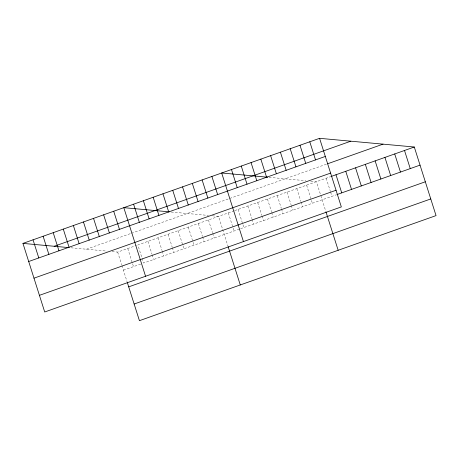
<?xml version="1.0" encoding="UTF-8"?>
<svg xmlns="http://www.w3.org/2000/svg" width="459" height="459" viewBox="0 0 459 459"><rect width="100%" height="100%" fill="white"/><g stroke="black" fill="none" stroke-linecap="round" stroke-linejoin="round"><path stroke-width="0.34" stroke-dasharray="2.29 1.72" d="M86.412 249.22L130.786 233.499M131.458 233.264L326.911 164.024M112.042 251.572L117.67 252.089L136.495 245.422M234.182 210.813L137.843 244.94L143.587 263.059L239.931 228.932M234.836 210.583L330.761 176.6M123.419 270.208L142.244 263.535M240.585 228.702L336.51 194.719M269.049 177.34L305.78 180.714M310.783 181.173L316.406 181.689L320.663 195.109M171.161 212.018L208.518 215.443M212.27 215.787L218.524 216.361L227.928 246.013M70.956 247.803L107.045 251.113M326.194 178.218L330.451 191.638M330.664 192.31L331.943 196.337M320.875 195.781L325.81 211.335M306.618 185.155L312.367 203.274M296.83 188.62L300.874 201.375M301.087 202.046L302.579 206.739M287.041 192.091L291.086 204.84M291.299 205.512L292.79 210.211M277.253 195.557L281.298 208.306M281.51 208.977L283.002 213.676M267.465 199.022L271.51 211.777M271.722 212.448L273.214 217.141M257.677 202.494L261.722 215.242M261.934 215.914L263.426 220.613M247.889 205.959L251.934 218.708M252.146 219.379L253.638 224.078M238.101 209.424L243.844 227.544M228.312 212.896L234.056 231.015M208.438 219.936L212.483 232.684M212.695 233.356L214.187 238.055M198.351 223.504L202.396 236.259M202.608 236.93L204.1 241.623M188.265 227.079L194.014 245.198M178.184 230.653L183.927 248.772M168.097 234.222L172.142 246.976M172.354 247.648L173.846 252.341M158.011 237.796L162.056 250.545M162.268 251.216L163.76 255.915M147.924 241.371L151.969 254.12M152.181 254.791L153.673 259.49M127.757 248.514L133.506 266.633M117.67 252.089L121.715 264.837M121.928 265.509L127.074 281.74"/><path stroke-width="0.69" d="M319.573 138.32L341.33 206.911L44.707 311.988L22.95 243.396L319.573 138.32L414.293 147.012L436.05 215.604L139.427 320.68L127.281 282.377M54.208 246.265L350.831 141.188M28.699 261.515L325.316 156.439M327.565 163.794L383.036 144.143M33.983 278.171L330.6 173.095M331.415 176.371L414.293 147.012M39.422 295.332L336.045 190.256M337.164 194.49L420.037 165.131M128.704 286.864L425.321 181.787M134.148 304.024L430.766 198.948M267.758 177.226L221.686 172.997L243.442 241.589M169.228 211.84L123.804 207.669L145.56 276.261M22.95 243.396L69.022 247.625M404.505 150.477L410.248 168.596M394.717 153.949L400.46 172.068M384.929 157.414L390.672 175.533M375.135 160.879L380.884 178.999M365.347 164.351L371.096 182.47M355.559 167.816L361.308 185.935M345.77 171.287L351.519 189.406M335.982 174.753L341.731 192.872M309.785 141.791L315.528 159.91M326.016 211.978L338.163 250.281M299.991 145.256L305.74 163.375M290.203 148.722L295.952 166.841M280.415 152.193L286.164 170.312M270.626 155.658L276.375 173.777M260.838 159.124L266.587 177.243M251.05 162.595L256.799 180.714M241.262 166.06L247.011 184.179M231.474 169.526L237.223 187.645M211.897 176.463L217.646 194.582M228.129 246.655L240.281 284.953M202.109 179.934L207.858 198.047M192.321 183.399L198.07 201.518M182.533 186.865L188.282 204.984M172.745 190.336L178.494 208.455M162.956 193.801L168.7 211.92M153.168 197.267L158.912 215.386M143.38 200.738L149.123 218.857M133.592 204.203L139.335 222.322M113.717 211.243L119.466 229.362M103.631 214.818L109.38 232.937M93.544 218.386L99.293 236.505M83.463 221.961L89.207 240.08M73.377 225.535L79.126 243.654M63.29 229.104L69.039 247.223M53.204 232.679L58.953 250.798M43.123 236.253L48.866 254.372M33.037 239.822L38.785 257.941"/></g></svg>
